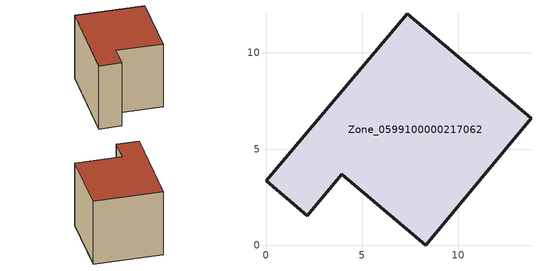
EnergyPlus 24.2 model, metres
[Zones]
Zone_0599100000217062
 floor ground (C_G): 7.33,12.03 13.78,6.6 8.32,0 3.94,3.68 2.14,1.54 0,3.35 z0.19
 wall outside (C_F): 13.78,6.6 7.33,12.03 0,3.35 2.14,1.54 3.94,3.68 8.32,0 13.78,6.6 z0.19:8.95
 roof outside (C_R): 7.33,12.03 0,3.35 2.14,1.54 3.94,3.68 8.32,0 13.78,6.6 z8.95
[BUILDING]
Pand.0599100000217062: North Axis=0; Terrain=City; Loads Convergence Tolerance Value=0.04; Temperature Convergence Tolerance Value=0.4; Solar Distribution=FullExterior; Maximum Number of Warmup Days=25; Minimum Number of Warmup Days=1
[Site:Location]
Rotterdam.The.Hague.AP_ZH_NLD Design_Conditions: Latitude=51.96; Longitude=4.45; Time Zone=1; Elevation=-4.5
[SITE:GROUNDTEMPERATURE:BUILDINGSURFACE]
18, 18, 18, 18, 18, 18, 18, 18, 18, 18, 18, 18
[MATERIAL] Thermal Absorptance=0.9; Solar Absorptance=0.7; Visible Absorptance=0.7
Name | Roughness | Thickness | Conductivity | Density | Specific Heat
G.TC.1946-1964 | MediumSmooth | 0.15 | 1 | 540 | 1210
F.TC.1946-1964 | Rough | 0.3 | 0.857143 | 1920 | 840
R.TC.1946-1964 | MediumRough | 0.2 | 0.235294 | 1500 | 1000
[CONSTRUCTION]
C_G: G.TC.1946-1964
C_F: F.TC.1946-1964
C_R: R.TC.1946-1964
[ZONE]
Zone_0599100000217062: Type=1; Multiplier=1; Ceiling Height=Autocalculate; Volume=Autocalculate; Floor Area=autocalculate; Part of Total Floor Area=Yes
[ZONEINFILTRATION:DESIGNFLOWRATE]
Infil_Zone_0599100000217062: Zone or ZoneList or Space or SpaceList=Zone_0599100000217062; Schedule=AlwaysOn; Design Flow Rate Calculation Method=Flow/Area; Flow Rate per Floor Area=0.003; Constant Term Coefficient=1; Temperature Term Coefficient=0; Velocity Term Coefficient=0; Velocity Squared Term Coefficient=0
[HVACTEMPLATE:ZONE:IDEALLOADSAIRSYSTEM]
Zone_0599100000217062: Maximum Heating Supply Air Temperature=50; Minimum Cooling Supply Air Temperature=13; Maximum Heating Supply Air Humidity Ratio=0.0156; Minimum Cooling Supply Air Humidity Ratio=0.0077; Heating Limit=NoLimit; Cooling Limit=NoLimit; Dehumidification Control Type=ConstantSensibleHeatRatio; Cooling Sensible Heat Ratio=0.7; Dehumidification Setpoint=60; Humidification Control Type=None; Humidification Setpoint=30; Outdoor Air Method=None; Outdoor Air Flow Rate per Person=0.00944; Outdoor Air Flow Rate per Zone Floor Area=0; Outdoor Air Flow Rate per Zone=0; Demand Controlled Ventilation Type=None; Outdoor Air Economizer Type=NoEconomizer; Heat Recovery Type=None; Sensible Heat Recovery Effectiveness=0.7; Latent Heat Recovery Effectiveness=0.65
[ZONECONTROL:THERMOSTAT]
ThermostatControl_Zone_0599100000217062: Zone or ZoneList=Zone_0599100000217062; Control Type Schedule=DualSetpointControlType; Control 1=Thermostat_Zone_0599100000217062; Temperature Difference Between Cutout And Setpoint=0
[THERMOSTATSETPOINT:DUALSETPOINT]
Thermostat_Zone_0599100000217062: Heating Setpoint Temperature Schedule=HeatingSetpoint_Zone_0599100000217062; Cooling Setpoint Temperature Schedule=CoolingSetpoint_Zone_0599100000217062
[SCHEDULE:COMPACT]
HeatingSetpoint_Zone_0599100000217062: Through: 12/31, For: AllDays, Until: 24:00, 21
CoolingSetpoint_Zone_0599100000217062: Through: 12/31, For: AllDays, Until: 24:00, 24
DualSetpointControlType: Through: 12/31, For: AllDays, Until: 24:00, 4
AlwaysOn: Through: 12/31, For: AllDays, Until: 24:00, 1
